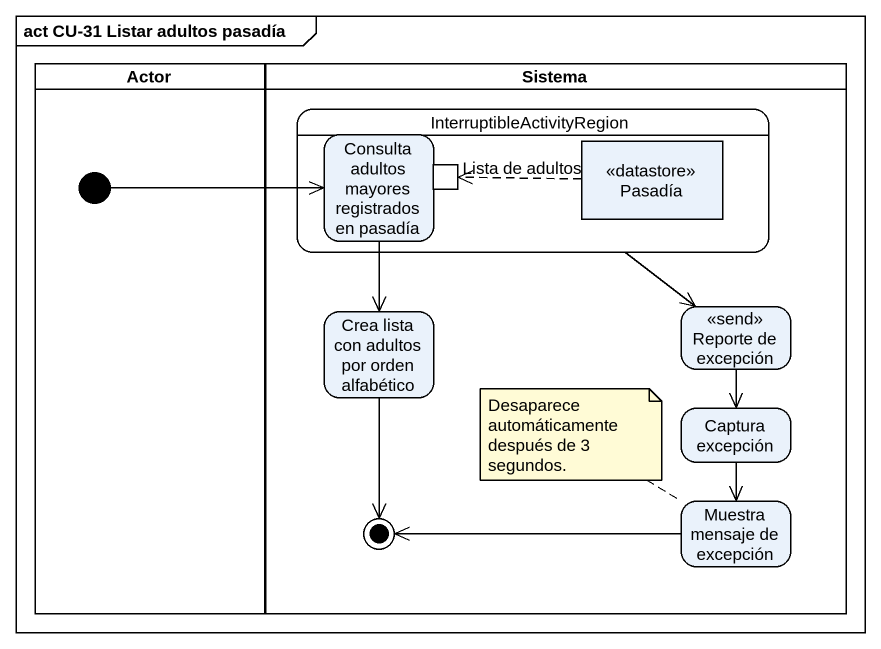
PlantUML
@startuml
mainframe act CU-31 Listar adultos pasadía
hide empty description
state "Actor" as Actor_ <<partition>> {
  state initial1 <<start>>
}
state Sistema <<partition>> {
  state InterruptibleActivityRegion {
    state "Consulta adultos mayores registrados en pasadía" as Consulta_adultos_mayores {
      state "Lista de adultos" as Lista_de_adultos <<inputPin>>
    }
    state Pasadía <<datastore>>
  }
  state "Crea lista con adultos por orden alfabético" as Crea_lista_con_adultos_por
  state "Reporte de excepción" as Reporte_de_excepción <<send>>
  state "Captura excepción" as Captura_excepción
  state "Muestra mensaje de excepción" as Muestra_mensaje_de_excepción
  Crea_lista_con_adultos_por --> [*]
  Muestra_mensaje_de_excepción -left-> [*]
}
InterruptibleActivityRegion --> Reporte_de_excepción
Consulta_adultos_mayores --> Crea_lista_con_adultos_por
Pasadía -left[dashed]-> Lista_de_adultos
initial1 -right-> Consulta_adultos_mayores
Reporte_de_excepción --> Captura_excepción
Captura_excepción --> Muestra_mensaje_de_excepción
note top of Muestra_mensaje_de_excepción : Desaparece automáticamente después de 3 segundos.
@enduml
